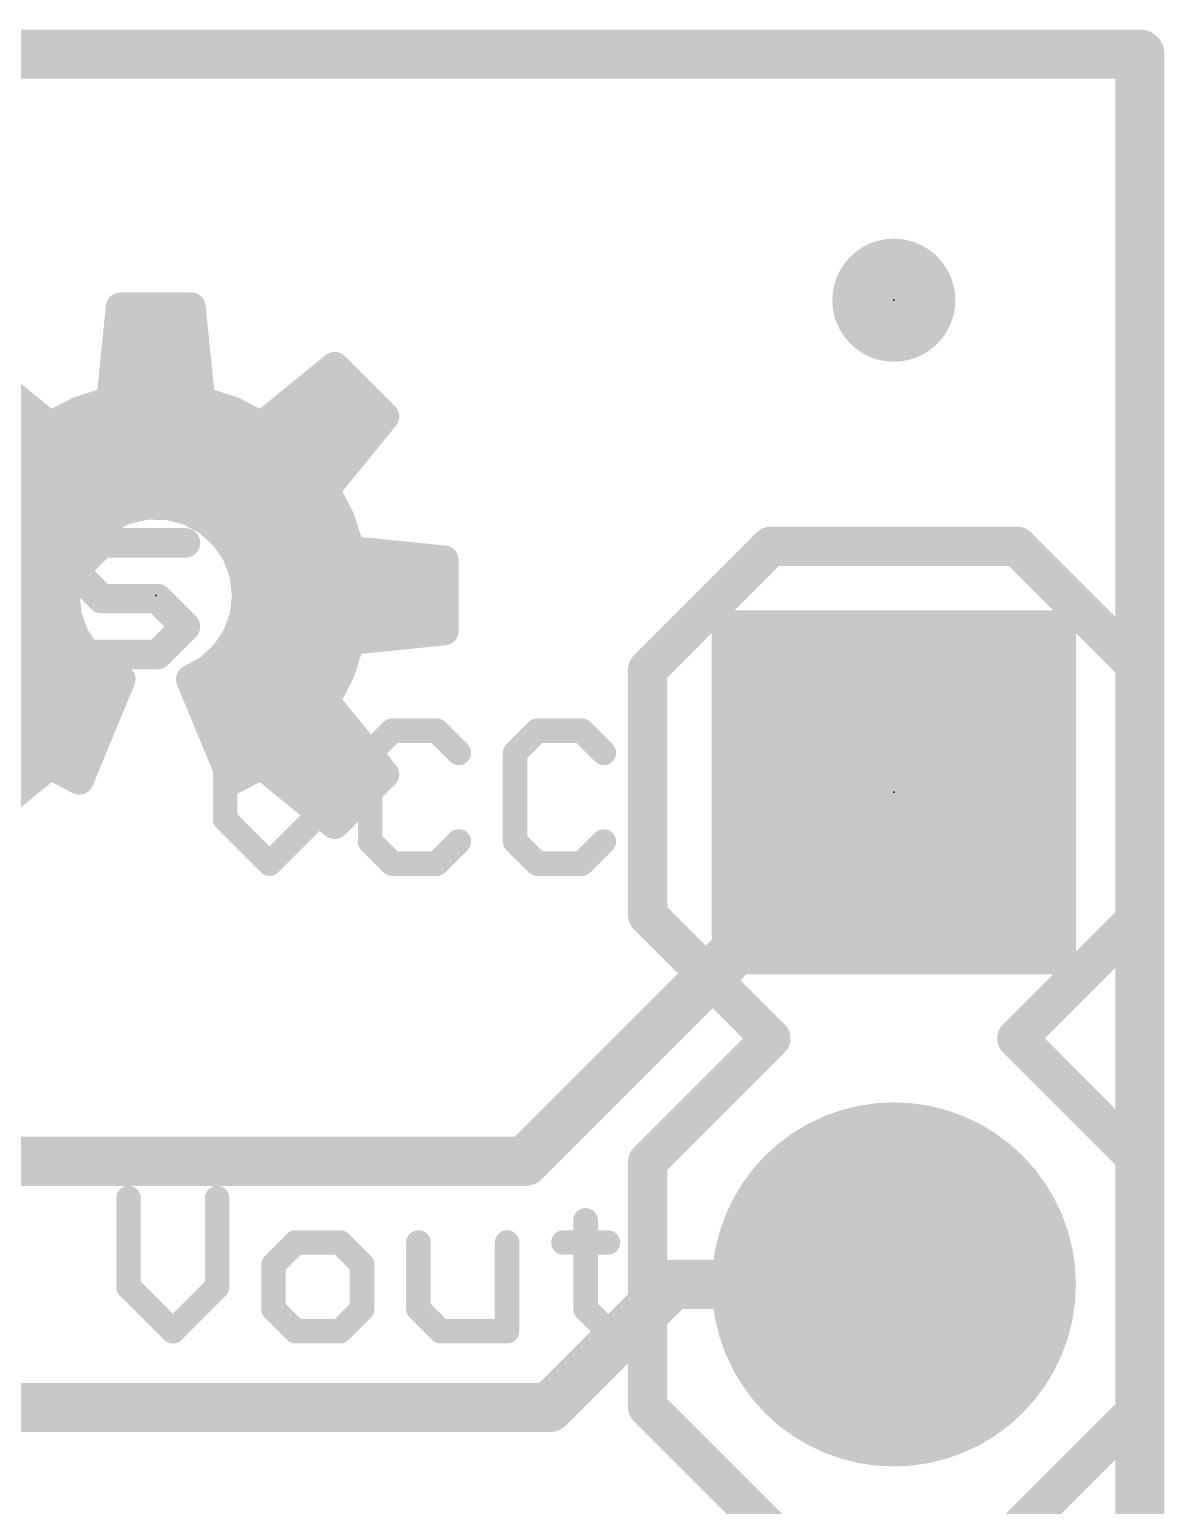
# Model space of a CAD drawing. Extents: x -0.1 to 21.7, y -7.6 to 15.4.
# Drawn here: x 15.86 to 21.72, y 7.75 to 15.37 of the extents above; entities that cross this region are included whole.
import ezdxf

# ---------------------------------------------------------------- set-up
doc = ezdxf.new("R2010")
doc.units = 0
for name, color, linetype in [('1', 12, 'CONTINUOUS'), ('16', 132, 'CONTINUOUS'), ('17', 110, 'CONTINUOUS'), ('20', 53, 'CONTINUOUS'), ('21', 53, 'CONTINUOUS'), ('22', 53, 'CONTINUOUS'), ('23', 53, 'CONTINUOUS'), ('24', 53, 'CONTINUOUS'), ('51', 53, 'CONTINUOUS')]:
    doc.layers.add(name, color=color, linetype=linetype)

# ---------------------------------------------------------------- blocks, each defined once
blk = doc.blocks.new('RECT')
blk.add_solid([(-0.5, -0.5), (0.5, -0.5), (-0.5, 0.5), (0.5, 0.5)])
blk = doc.blocks.new('SQUAREP')
blk.add_solid([(-0.5, -0.5), (0.5, -0.5), (-0.5, 0.5), (0.5, 0.5)])
blk = doc.blocks.new('ROUNDP')
at = {"const_width": 0.5}
blk.add_lwpolyline([(0, -0.25, 1), (0, 0.25, 1), (0, -0.25)], format="xyb", dxfattribs=at)
blk = doc.blocks.new('PIE')
at = {"const_width": 0.5}
blk.add_lwpolyline([(0, -0.25, 1), (0, 0.25, 1), (0, -0.25)], format="xyb", dxfattribs=at)

msp = doc.modelspace()

# ---------------------------------------------------------------- linework, layer by layer
at = {"layer": '1', "const_width": 0.254}
for points in [[(21.59, 15.24), (0, 15.24)], [(21.59, 0), (21.59, 15.24)], [(18.415, 9.525), (20.32, 11.43)], [(14.0462, 9.525), (18.415, 9.525)], [(18.542, 8.255), (19.177, 8.89)], [(19.177, 8.89), (20.32, 8.89)], [(14.0462, 8.255), (18.542, 8.255)]]:
    msp.add_lwpolyline(points, dxfattribs=at)
at = {"layer": '1', "const_width": 0.127}
for points in [[(21.6535, 15.24, 1), (21.5265, 15.24)], [(21.59, 15.1765, 1), (21.59, 15.3035)], [(20.3649, 11.3851, 1), (20.2751, 11.4749)], [(18.3701, 9.5699, 1), (18.4599, 9.4801)], [(18.415, 9.4615, 1), (18.415, 9.5885)], [(19.177, 8.9535, 1), (19.177, 8.8265)], [(19.2219, 8.8451, 1), (19.1321, 8.9349)], [(20.32, 8.8265, 1), (20.32, 8.9535)], [(18.542, 8.1915, 1), (18.542, 8.3185)], [(18.4971, 8.2999, 1), (18.5869, 8.2101)]]:
    msp.add_lwpolyline(points, format="xyb", dxfattribs=at)
at = {"layer": '16', "const_width": 0.254}
for points in [[(21.59, 15.24), (0, 15.24)], [(21.59, 0), (21.59, 15.24)]]:
    msp.add_lwpolyline(points, dxfattribs=at)
at = {"layer": '16', "const_width": 0.127}
for points in [[(21.6535, 15.24, 1), (21.5265, 15.24)], [(21.59, 15.1765, 1), (21.59, 15.3035)]]:
    msp.add_lwpolyline(points, format="xyb", dxfattribs=at)
at = {"layer": '20', "const_width": 0.254}
for points in [[(0, 15.24), (21.59, 15.24)], [(21.59, 15.24), (21.59, 0)]]:
    msp.add_lwpolyline(points, dxfattribs=at)
at = {"layer": '20', "const_width": 0.127}
for points in [[(21.6535, 15.24, 1), (21.5265, 15.24)], [(21.59, 15.1765, 1), (21.59, 15.3035)]]:
    msp.add_lwpolyline(points, format="xyb", dxfattribs=at)
at = {"layer": '21'}
for points, const_width in [([(19.685, 12.7), (19.05, 12.065)], 0.2032), ([(20.955, 12.7), (19.685, 12.7)], 0.2032), ([(21.59, 12.065), (20.955, 12.7)], 0.2032), ([(16.0869, 12.5734), (16.231, 12.7174)], 0.1524), ([(16.231, 12.7174), (16.6632, 12.7174)], 0.1524), ([(16.231, 12.4293), (16.0869, 12.5734)], 0.1524), ([(16.5191, 12.4293), (16.231, 12.4293)], 0.1524), ([(16.6632, 12.2853), (16.5191, 12.4293)], 0.1524), ([(16.5191, 12.1412), (16.6632, 12.2853)], 0.1524), ([(16.0869, 12.1412), (16.5191, 12.1412)], 0.1524), ([(19.05, 10.795), (19.05, 12.065)], 0.2032), ([(21.59, 12.065), (21.59, 10.795)], 0.2032), ([(16.8683, 11.7481), (16.8683, 11.2905)], 0.127), ([(17.3258, 11.2905), (17.3258, 11.7481)], 0.127), ([(17.7311, 11.7481), (17.6167, 11.6337)], 0.127), ([(17.9599, 11.7481), (17.7311, 11.7481)], 0.127), ([(18.0743, 11.6337), (17.9599, 11.7481)], 0.127), ([(18.4795, 11.7481), (18.3651, 11.6337)], 0.127), ([(18.7083, 11.7481), (18.4795, 11.7481)], 0.127), ([(18.8227, 11.6337), (18.7083, 11.7481)], 0.127), ([(17.6167, 11.6337), (17.6167, 11.1761)], 0.127), ([(18.3651, 11.6337), (18.3651, 11.1761)], 0.127), ([(16.8683, 11.2905), (17.097, 11.0617)], 0.127), ([(17.097, 11.0617), (17.3258, 11.2905)], 0.127), ([(17.6167, 11.1761), (17.7311, 11.0617)], 0.127), ([(17.9599, 11.0617), (18.0743, 11.1761)], 0.127), ([(18.3651, 11.1761), (18.4795, 11.0617)], 0.127), ([(18.7083, 11.0617), (18.8227, 11.1761)], 0.127), ([(17.7311, 11.0617), (17.9599, 11.0617)], 0.127), ([(18.4795, 11.0617), (18.7083, 11.0617)], 0.127), ([(19.685, 10.16), (19.05, 10.795)], 0.2032), ([(21.59, 10.795), (20.955, 10.16)], 0.2032), ([(19.05, 9.525), (19.685, 10.16)], 0.2032), ([(20.955, 10.16), (21.59, 9.525)], 0.2032), ([(19.05, 8.255), (19.05, 9.525)], 0.2032), ([(21.59, 9.525), (21.59, 8.255)], 0.2032), ([(16.3693, 9.3351), (16.3693, 8.8775)], 0.127), ([(16.8269, 8.8775), (16.8269, 9.3351)], 0.127), ([(18.729, 9.2207), (18.729, 8.7631)], 0.127), ([(17.2321, 9.1063), (17.1177, 8.9919)], 0.127), ([(17.4609, 9.1063), (17.2321, 9.1063)], 0.127), ([(17.5753, 8.9919), (17.4609, 9.1063)], 0.127), ([(17.8661, 9.1063), (17.8661, 8.7631)], 0.127), ([(18.3237, 8.6487), (18.3237, 9.1063)], 0.127), ([(18.6146, 9.1063), (18.8434, 9.1063)], 0.127), ([(17.1177, 8.9919), (17.1177, 8.7631)], 0.127), ([(17.5753, 8.7631), (17.5753, 8.9919)], 0.127), ([(16.3693, 8.8775), (16.5981, 8.6487)], 0.127), ([(16.5981, 8.6487), (16.8269, 8.8775)], 0.127), ([(17.1177, 8.7631), (17.2321, 8.6487)], 0.127), ([(17.4609, 8.6487), (17.5753, 8.7631)], 0.127), ([(17.8661, 8.7631), (17.9805, 8.6487)], 0.127), ([(18.729, 8.7631), (18.8434, 8.6487)], 0.127), ([(17.2321, 8.6487), (17.4609, 8.6487)], 0.127), ([(17.9805, 8.6487), (18.3237, 8.6487)], 0.127), ([(19.685, 7.62), (19.05, 8.255)], 0.2032), ([(21.59, 8.255), (20.955, 7.62)], 0.2032)]:
    msp.add_lwpolyline(points, dxfattribs=dict(at, const_width=const_width))
for points, const_width in [([(19.685, 12.7508, 1), (19.685, 12.6492)], 0.1016), ([(19.7209, 12.6641, 1), (19.6491, 12.7359)], 0.1016), ([(20.9909, 12.7359, 1), (20.9191, 12.6641)], 0.1016), ([(20.955, 12.6492, 1), (20.955, 12.7508)], 0.1016), ([(16.231, 12.7555, 1), (16.231, 12.6793)], 0.0762), ([(16.2579, 12.6905, 1), (16.2041, 12.7444)], 0.0762), ([(16.6632, 12.6793, 1), (16.6632, 12.7555)], 0.0762), ([(16.1139, 12.6003, 1), (16.06, 12.5464)], 0.0762), ([(16.06, 12.6003, 1), (16.1139, 12.5464)], 0.0762), ([(16.231, 12.4674, 1), (16.231, 12.3912)], 0.0762), ([(16.2041, 12.4024, 1), (16.2579, 12.4563)], 0.0762), ([(16.5461, 12.4563, 1), (16.4922, 12.4024)], 0.0762), ([(16.5191, 12.3912, 1), (16.5191, 12.4674)], 0.0762), ([(16.6901, 12.2583, 1), (16.6362, 12.3122)], 0.0762), ([(16.6362, 12.2583, 1), (16.6901, 12.3122)], 0.0762), ([(16.0869, 12.1793, 1), (16.0869, 12.1031)], 0.0762), ([(16.4922, 12.1681, 1), (16.5461, 12.1143)], 0.0762), ([(16.5191, 12.1031, 1), (16.5191, 12.1793)], 0.0762), ([(19.1008, 12.065, 1), (18.9992, 12.065)], 0.1016), ([(19.0141, 12.1009, 1), (19.0859, 12.0291)], 0.1016), ([(21.6408, 12.065, 1), (21.5392, 12.065)], 0.1016), ([(21.5541, 12.0291, 1), (21.6259, 12.1009)], 0.1016), ([(16.9, 11.7481, 1), (16.8365, 11.7481)], 0.0635), ([(17.3576, 11.7481, 1), (17.2941, 11.7481)], 0.0635), ([(17.7311, 11.7798, 1), (17.7311, 11.7163)], 0.0635), ([(17.7535, 11.7256, 1), (17.7086, 11.7705)], 0.0635), ([(17.9823, 11.7705, 1), (17.9374, 11.7256)], 0.0635), ([(17.9599, 11.7163, 1), (17.9599, 11.7798)], 0.0635), ([(18.4795, 11.7798, 1), (18.4795, 11.7163)], 0.0635), ([(18.5019, 11.7256, 1), (18.457, 11.7705)], 0.0635), ([(18.7307, 11.7705, 1), (18.6858, 11.7256)], 0.0635), ([(18.7083, 11.7163, 1), (18.7083, 11.7798)], 0.0635), ([(17.6484, 11.6337, 1), (17.5849, 11.6337)], 0.0635), ([(17.5942, 11.6561, 1), (17.6391, 11.6112)], 0.0635), ([(18.0518, 11.6112, 1), (18.0967, 11.6561)], 0.0635), ([(18.3968, 11.6337, 1), (18.3333, 11.6337)], 0.0635), ([(18.3426, 11.6561, 1), (18.3875, 11.6112)], 0.0635), ([(18.8002, 11.6112, 1), (18.8451, 11.6561)], 0.0635), ([(16.8907, 11.3129, 1), (16.8458, 11.268)], 0.0635), ([(17.3483, 11.268, 1), (17.3034, 11.3129)], 0.0635), ([(16.8365, 11.2905, 1), (16.9, 11.2905)], 0.0635), ([(17.2941, 11.2905, 1), (17.3576, 11.2905)], 0.0635), ([(17.6391, 11.1985, 1), (17.5942, 11.1536)], 0.0635), ([(17.5849, 11.1761, 1), (17.6484, 11.1761)], 0.0635), ([(18.0967, 11.1536, 1), (18.0518, 11.1985)], 0.0635), ([(18.3875, 11.1985, 1), (18.3426, 11.1536)], 0.0635), ([(18.3333, 11.1761, 1), (18.3968, 11.1761)], 0.0635), ([(18.8451, 11.1536, 1), (18.8002, 11.1985)], 0.0635), ([(17.7311, 11.0935, 1), (17.7311, 11.0299)], 0.0635), ([(17.9599, 11.0299, 1), (17.9599, 11.0935)], 0.0635), ([(18.4795, 11.0935, 1), (18.4795, 11.0299)], 0.0635), ([(18.7083, 11.0299, 1), (18.7083, 11.0935)], 0.0635), ([(17.0746, 11.0842, 1), (17.1195, 11.0392)], 0.0635), ([(17.0746, 11.0392, 1), (17.1195, 11.0842)], 0.0635), ([(17.7086, 11.0392, 1), (17.7535, 11.0842)], 0.0635), ([(17.9374, 11.0842, 1), (17.9823, 11.0392)], 0.0635), ([(18.457, 11.0392, 1), (18.5019, 11.0842)], 0.0635), ([(18.6858, 11.0842, 1), (18.7307, 11.0392)], 0.0635), ([(19.0859, 10.8309, 1), (19.0141, 10.7591)], 0.1016), ([(21.6259, 10.7591, 1), (21.5541, 10.8309)], 0.1016), ([(18.9992, 10.795, 1), (19.1008, 10.795)], 0.1016), ([(21.5392, 10.795, 1), (21.6408, 10.795)], 0.1016), ([(19.7209, 10.1241, 1), (19.6491, 10.1959)], 0.1016), ([(19.6491, 10.1241, 1), (19.7209, 10.1959)], 0.1016), ([(20.9909, 10.1959, 1), (20.9191, 10.1241)], 0.1016), ([(20.9191, 10.1959, 1), (20.9909, 10.1241)], 0.1016), ([(19.1008, 9.525, 1), (18.9992, 9.525)], 0.1016), ([(19.0141, 9.5609, 1), (19.0859, 9.4891)], 0.1016), ([(21.6408, 9.525, 1), (21.5392, 9.525)], 0.1016), ([(21.5541, 9.4891, 1), (21.6259, 9.5609)], 0.1016), ([(16.4011, 9.3351, 1), (16.3376, 9.3351)], 0.0635), ([(16.8587, 9.3351, 1), (16.7952, 9.3351)], 0.0635), ([(18.7607, 9.2207, 1), (18.6972, 9.2207)], 0.0635), ([(17.2321, 9.138, 1), (17.2321, 9.0745)], 0.0635), ([(17.2546, 9.0838, 1), (17.2097, 9.1287)], 0.0635), ([(17.4834, 9.1287, 1), (17.4385, 9.0838)], 0.0635), ([(17.4609, 9.0745, 1), (17.4609, 9.138)], 0.0635), ([(17.8979, 9.1063, 1), (17.8344, 9.1063)], 0.0635), ([(18.3555, 9.1063, 1), (18.292, 9.1063)], 0.0635), ([(18.6146, 9.138, 1), (18.6146, 9.0745)], 0.0635), ([(18.8434, 9.0745, 1), (18.8434, 9.138)], 0.0635), ([(17.1495, 8.9919, 1), (17.086, 8.9919)], 0.0635), ([(17.0953, 9.0143, 1), (17.1402, 8.9694)], 0.0635), ([(17.6071, 8.9919, 1), (17.5436, 8.9919)], 0.0635), ([(17.5529, 8.9694, 1), (17.5978, 9.0143)], 0.0635), ([(16.3918, 8.8999, 1), (16.3469, 8.855)], 0.0635), ([(16.8494, 8.855, 1), (16.8044, 8.8999)], 0.0635), ([(16.3376, 8.8775, 1), (16.4011, 8.8775)], 0.0635), ([(16.7952, 8.8775, 1), (16.8587, 8.8775)], 0.0635), ([(17.086, 8.7631, 1), (17.1495, 8.7631)], 0.0635), ([(17.1402, 8.7855, 1), (17.0953, 8.7406)], 0.0635), ([(17.5436, 8.7631, 1), (17.6071, 8.7631)], 0.0635), ([(17.5978, 8.7406, 1), (17.5529, 8.7855)], 0.0635), ([(17.8344, 8.7631, 1), (17.8979, 8.7631)], 0.0635), ([(17.8886, 8.7855, 1), (17.8437, 8.7406)], 0.0635), ([(18.6972, 8.7631, 1), (18.7607, 8.7631)], 0.0635), ([(18.7514, 8.7855, 1), (18.7065, 8.7406)], 0.0635), ([(16.5757, 8.6712, 1), (16.6206, 8.6262)], 0.0635), ([(16.5757, 8.6262, 1), (16.6206, 8.6712)], 0.0635), ([(17.2321, 8.6805, 1), (17.2321, 8.6169)], 0.0635), ([(17.2097, 8.6262, 1), (17.2546, 8.6712)], 0.0635), ([(17.4385, 8.6712, 1), (17.4834, 8.6262)], 0.0635), ([(17.4609, 8.6169, 1), (17.4609, 8.6805)], 0.0635), ([(17.9805, 8.6805, 1), (17.9805, 8.6169)], 0.0635), ([(17.9581, 8.6262, 1), (18.003, 8.6712)], 0.0635), ([(18.3237, 8.6169, 1), (18.3237, 8.6805)], 0.0635), ([(18.8209, 8.6262, 1), (18.8658, 8.6712)], 0.0635), ([(18.292, 8.6487, 1), (18.3555, 8.6487)], 0.0635), ([(19.0859, 8.2909, 1), (19.0141, 8.2191)], 0.1016), ([(18.9992, 8.255, 1), (19.1008, 8.255)], 0.1016), ([(21.5392, 8.255, 1), (21.6408, 8.255)], 0.1016), ([(21.6259, 8.2191, 1), (21.5541, 8.2909)], 0.1016)]:
    msp.add_lwpolyline(points, format="xyb", dxfattribs=dict(at, const_width=const_width))
at = {"layer": '22', "const_width": 0.15}
for points in [[(16.278, 13.4509), (16.3272, 13.9348)], [(16.3272, 13.9348), (16.6928, 13.9348)], [(16.6928, 13.9348), (16.742, 13.4509)], [(16.3135, 13.8), (16.7065, 13.8)], [(16.2982, 13.65), (16.7218, 13.65)], [(15.5865, 13.628), (15.9635, 13.3206)], [(17.0565, 13.3206), (17.4335, 13.628)], [(17.4335, 13.628), (17.692, 13.3695)], [(16.283, 13.5), (16.737, 13.5)], [(17.2765, 13.5), (17.5615, 13.5)], [(16.1153, 13.3988), (16.278, 13.4509)], [(16.742, 13.4509), (16.9047, 13.3988)], [(15.3439, 13.35), (15.9274, 13.35)], [(15.9635, 13.3206), (16.1153, 13.3988)], [(16.0206, 13.35), (16.9994, 13.35)], [(16.9047, 13.3988), (17.0565, 13.3206)], [(17.0926, 13.35), (17.6761, 13.35)], [(17.692, 13.3695), (17.3846, 12.9925)], [(15.4662, 13.2), (17.5538, 13.2)], [(15.5885, 13.05), (17.4315, 13.05)], [(17.3846, 12.9925), (17.4628, 12.8407)], [(15.5878, 12.9), (16.4083, 12.9)], [(16.3498, 12.8864), (16.2497, 12.8356)], [(16.459, 12.9118), (16.3498, 12.8864)], [(16.5712, 12.9106), (16.459, 12.9118)], [(16.6799, 12.8828), (16.5712, 12.9106)], [(16.6127, 12.9), (17.4322, 12.9)], [(16.7789, 12.8299), (16.6799, 12.8828)], [(16.2497, 12.8356), (16.1645, 12.7626)], [(16.8624, 12.755), (16.7789, 12.8299)], [(17.4628, 12.8407), (17.5149, 12.678)], [(15.5282, 12.75), (16.1555, 12.75)], [(16.1645, 12.7626), (16.0992, 12.6714)], [(16.9258, 12.6624), (16.8624, 12.755)], [(16.8659, 12.75), (17.4918, 12.75)], [(16.0992, 12.6714), (16.0573, 12.5673)], [(16.9653, 12.5574), (16.9258, 12.6624)], [(17.5149, 12.678), (17.9988, 12.6288)], [(15.0212, 12.6), (16.0705, 12.6)], [(16.9493, 12.6), (17.9988, 12.6)], [(17.9988, 12.6288), (17.9988, 12.2632)], [(16.0573, 12.5673), (16.0415, 12.4562)], [(16.9788, 12.446), (16.9653, 12.5574)], [(15.0212, 12.45), (16.0421, 12.45)], [(16.0415, 12.4562), (16.0525, 12.3445)], [(16.9659, 12.3366), (16.9788, 12.446)], [(16.9783, 12.45), (17.9988, 12.45)], [(16.0525, 12.3445), (16.0897, 12.2387)], [(15.0212, 12.3), (16.0681, 12.3)], [(16.9277, 12.2332), (16.9659, 12.3366)], [(16.9524, 12.3), (17.9988, 12.3)], [(16.0897, 12.2387), (16.151, 12.1447)], [(16.8665, 12.1415), (16.9277, 12.2332)], [(17.5149, 12.214), (17.4628, 12.0513)], [(17.9988, 12.2632), (17.5149, 12.214)], [(15.5256, 12.15), (16.1475, 12.15)], [(16.151, 12.1447), (16.2328, 12.068)], [(16.7856, 12.0667), (16.8665, 12.1415)], [(16.8721, 12.15), (17.4944, 12.15)], [(16.2328, 12.068), (16.3306, 12.0129)], [(16.6894, 12.0129), (16.7856, 12.0667)], [(17.4628, 12.0513), (17.3846, 11.8995)], [(15.5836, 12), (16.3253, 12)], [(16.3306, 12.0129), (16.1153, 11.4932)], [(16.9047, 11.4932), (16.6894, 12.0129)], [(16.6947, 12), (17.4364, 12)], [(17.3846, 11.8995), (17.692, 11.5225)], [(15.595, 11.85), (16.2631, 11.85)], [(16.7569, 11.85), (17.425, 11.85)], [(15.4727, 11.7), (16.201, 11.7)], [(16.819, 11.7), (17.5473, 11.7)], [(15.3504, 11.55), (15.9373, 11.55)], [(15.9635, 11.5714), (15.5865, 11.264)], [(16.1153, 11.4932), (15.9635, 11.5714)], [(16.005, 11.55), (16.1388, 11.55)], [(16.8812, 11.55), (17.015, 11.55)], [(17.0565, 11.5714), (16.9047, 11.4932)], [(17.4335, 11.264), (17.0565, 11.5714)], [(17.0827, 11.55), (17.6696, 11.55)], [(17.692, 11.5225), (17.4335, 11.264)], [(17.2667, 11.4), (17.5695, 11.4)]]:
    msp.add_lwpolyline(points, dxfattribs=at)
at = {"layer": '22', "const_width": 0.075}
for points in [[(16.3272, 13.9723, 1), (16.3272, 13.8973)], [(16.3645, 13.931, 1), (16.2899, 13.9386)], [(16.7301, 13.9386, 1), (16.6555, 13.931)], [(16.6928, 13.8973, 1), (16.6928, 13.9723)], [(16.3135, 13.8375, 1), (16.3135, 13.7625)], [(16.7065, 13.7625, 1), (16.7065, 13.8375)], [(16.2982, 13.6875, 1), (16.2982, 13.6125)], [(16.7218, 13.6125, 1), (16.7218, 13.6875)], [(17.46, 13.6545, 1), (17.407, 13.6015)], [(17.4572, 13.5989, 1), (17.4098, 13.6571)], [(16.283, 13.5375, 1), (16.283, 13.4625)], [(16.737, 13.4625, 1), (16.737, 13.5375)], [(17.2765, 13.5375, 1), (17.2765, 13.4625)], [(17.5615, 13.4625, 1), (17.5615, 13.5375)], [(16.2407, 13.4547, 1), (16.3153, 13.4471)], [(16.2894, 13.4152, 1), (16.2666, 13.4866)], [(16.7534, 13.4866, 1), (16.7306, 13.4152)], [(16.7047, 13.4471, 1), (16.7793, 13.4547)], [(15.9274, 13.3125, 1), (15.9274, 13.3875)], [(16.0206, 13.3875, 1), (16.0206, 13.3125)], [(16.1039, 13.4345, 1), (16.1268, 13.3631)], [(16.1325, 13.3655, 1), (16.0982, 13.4322)], [(16.9218, 13.4322, 1), (16.8875, 13.3655)], [(16.8932, 13.3631, 1), (16.9161, 13.4345)], [(16.9994, 13.3125, 1), (16.9994, 13.3875)], [(17.0926, 13.3875, 1), (17.0926, 13.3125)], [(17.7211, 13.3458, 1), (17.6629, 13.3932)], [(17.6655, 13.343, 1), (17.7185, 13.396)], [(17.6761, 13.3125, 1), (17.6761, 13.3875)], [(15.9463, 13.3539, 1), (15.9807, 13.2873)], [(15.9398, 13.2915, 1), (15.9872, 13.3497)], [(17.0328, 13.3497, 1), (17.0802, 13.2915)], [(17.0393, 13.2873, 1), (17.0737, 13.3539)], [(17.5538, 13.1625, 1), (17.5538, 13.2375)], [(17.4315, 13.0125, 1), (17.4315, 13.0875)], [(17.4179, 13.0097, 1), (17.3513, 12.9753)], [(17.3555, 13.0162, 1), (17.4137, 12.9688)], [(16.3412, 12.9229, 1), (16.3583, 12.8498)], [(16.3667, 12.8529, 1), (16.3328, 12.9198)], [(16.4083, 12.8625, 1), (16.4083, 12.9375)], [(16.4594, 12.9493, 1), (16.4586, 12.8743)], [(16.4675, 12.8753, 1), (16.4505, 12.9484)], [(16.5805, 12.9469, 1), (16.5619, 12.8743)], [(16.5708, 12.8731, 1), (16.5716, 12.9481)], [(16.6127, 12.9375, 1), (16.6127, 12.8625)], [(16.6976, 12.9158, 1), (16.6622, 12.8497)], [(16.6706, 12.8464, 1), (16.6892, 12.9191)], [(17.4322, 12.8625, 1), (17.4322, 12.9375)], [(16.2327, 12.8691, 1), (16.2666, 12.8022)], [(16.2741, 12.8072, 1), (16.2253, 12.8641)], [(16.8039, 12.8578, 1), (16.7539, 12.802)], [(16.7612, 12.7968, 1), (16.7966, 12.863)], [(17.4985, 12.8521, 1), (17.4271, 12.8292)], [(17.4295, 12.8235, 1), (17.4962, 12.8578)], [(16.1401, 12.791, 1), (16.1889, 12.7341)], [(16.195, 12.7407, 1), (16.134, 12.7844)], [(16.1555, 12.7125, 1), (16.1555, 12.7875)], [(16.8934, 12.7762, 1), (16.8315, 12.7338)], [(16.8659, 12.7875, 1), (16.8659, 12.7125)], [(16.8374, 12.7271, 1), (16.8875, 12.7829)], [(17.4918, 12.7125, 1), (17.4918, 12.7875)], [(16.0687, 12.6932, 1), (16.1296, 12.6495)], [(16.1339, 12.6574, 1), (16.0644, 12.6854)], [(16.9609, 12.6756, 1), (16.8907, 12.6492)], [(17.5187, 12.7153, 1), (17.5111, 12.6407)], [(17.4792, 12.6666, 1), (17.5506, 12.6894)], [(16.0705, 12.5625, 1), (16.0705, 12.6375)], [(16.8949, 12.6412, 1), (16.9568, 12.6836)], [(16.9493, 12.6375, 1), (16.9493, 12.5625)], [(18.0363, 12.6288, 1), (17.9613, 12.6288)], [(17.995, 12.5915, 1), (18.0026, 12.6661)], [(17.9988, 12.5625, 1), (17.9988, 12.6375)], [(16.0225, 12.5812, 1), (16.0921, 12.5533)], [(16.0945, 12.562, 1), (16.0202, 12.5726)], [(17.0026, 12.5619, 1), (16.9281, 12.5529)], [(16.9303, 12.5442, 1), (17.0004, 12.5706)], [(16.0788, 12.4598, 1), (16.0041, 12.4525)], [(16.0043, 12.4615, 1), (16.0786, 12.4509)], [(16.0421, 12.4125, 1), (16.0421, 12.4875)], [(16.9783, 12.4875, 1), (16.9783, 12.4125)], [(17.016, 12.4416, 1), (16.9416, 12.4504)], [(17.9988, 12.4125, 1), (17.9988, 12.4875)], [(16.0878, 12.357, 1), (16.0171, 12.3321)], [(16.9416, 12.4415, 1), (17.016, 12.4505)], [(16.0151, 12.3408, 1), (16.0898, 12.3482)], [(16.0681, 12.2625, 1), (16.0681, 12.3375)], [(16.9524, 12.3375, 1), (16.9524, 12.2625)], [(16.9286, 12.341, 1), (17.0031, 12.3322)], [(17.001, 12.3236, 1), (16.9307, 12.3495)], [(17.9988, 12.2625, 1), (17.9988, 12.3375)], [(16.1211, 12.2591, 1), (16.0582, 12.2182)], [(16.0543, 12.2262, 1), (16.125, 12.2511)], [(16.8925, 12.2461, 1), (16.9629, 12.2202)], [(16.9589, 12.2123, 1), (16.8965, 12.254)], [(17.5111, 12.2513, 1), (17.5187, 12.1767)], [(17.5506, 12.2026, 1), (17.4792, 12.2254)], [(17.9613, 12.2632, 1), (18.0363, 12.2632)], [(18.0026, 12.2259, 1), (17.995, 12.3005)], [(16.1766, 12.172, 1), (16.1253, 12.1173)], [(16.1195, 12.1242, 1), (16.1824, 12.1652)], [(16.1475, 12.1125, 1), (16.1475, 12.1875)], [(16.8353, 12.1624, 1), (16.8977, 12.1207)], [(16.8721, 12.1875, 1), (16.8721, 12.1125)], [(16.8919, 12.114, 1), (16.841, 12.1691)], [(17.4944, 12.1125, 1), (17.4944, 12.1875)], [(16.2512, 12.1006, 1), (16.2144, 12.0353)], [(16.2072, 12.0406, 1), (16.2585, 12.0953)], [(16.7601, 12.0943, 1), (16.811, 12.0392)], [(16.8039, 12.034, 1), (16.7672, 12.0995)], [(17.4962, 12.0342, 1), (17.4295, 12.0685)], [(16.3652, 11.9985, 1), (16.296, 12.0273)], [(16.3122, 11.9802, 1), (16.349, 12.0456)], [(16.3253, 11.9625, 1), (16.3253, 12.0375)], [(16.724, 12.0273, 1), (16.6548, 11.9985)], [(16.6711, 12.0456, 1), (16.7077, 11.9802)], [(16.6947, 12.0375, 1), (16.6947, 11.9625)], [(17.4271, 12.0628, 1), (17.4985, 12.0399)], [(17.4364, 11.9625, 1), (17.4364, 12.0375)], [(17.4137, 11.9232, 1), (17.3555, 11.8758)], [(16.2631, 11.8125, 1), (16.2631, 11.8875)], [(16.7569, 11.8875, 1), (16.7569, 11.8125)], [(17.3513, 11.9167, 1), (17.4179, 11.8823)], [(17.425, 11.8125, 1), (17.425, 11.8875)], [(16.201, 11.6625, 1), (16.201, 11.7375)], [(16.819, 11.7375, 1), (16.819, 11.6625)], [(17.5473, 11.6625, 1), (17.5473, 11.7375)], [(15.9807, 11.6047, 1), (15.9463, 11.5381)], [(15.9373, 11.5125, 1), (15.9373, 11.5875)], [(15.9872, 11.5423, 1), (15.9398, 11.6005)], [(16.005, 11.5875, 1), (16.005, 11.5125)], [(16.1388, 11.5125, 1), (16.1388, 11.5875)], [(16.8812, 11.5875, 1), (16.8812, 11.5125)], [(17.015, 11.5125, 1), (17.015, 11.5875)], [(17.0802, 11.6005, 1), (17.0328, 11.5423)], [(17.0737, 11.5381, 1), (17.0393, 11.6047)], [(17.0827, 11.5875, 1), (17.0827, 11.5125)], [(17.6629, 11.4988, 1), (17.7211, 11.5462)], [(17.7185, 11.496, 1), (17.6655, 11.549)], [(17.6696, 11.5125, 1), (17.6696, 11.5875)], [(16.0807, 11.5076, 1), (16.1499, 11.4788)], [(16.0981, 11.4599, 1), (16.1325, 11.5265)], [(16.8875, 11.5265, 1), (16.9219, 11.4599)], [(16.8701, 11.4788, 1), (16.9393, 11.5076)], [(17.2667, 11.4375, 1), (17.2667, 11.3625)], [(17.5695, 11.3625, 1), (17.5695, 11.4375)], [(17.407, 11.2905, 1), (17.46, 11.2375)], [(17.4098, 11.2349, 1), (17.4572, 11.2931)]]:
    msp.add_lwpolyline(points, format="xyb", dxfattribs=at)
at = {"layer": '23'}
for p in [(20.32, 13.97), (20.32, 11.43)]:
    msp.add_point(p, dxfattribs=at)
at = {"layer": '24'}
msp.add_point((16.51, 12.446), dxfattribs=at)

# ---------------------------------------------------------------- block references
at = {"layer": '1', "xscale": 0.635, "yscale": 0.635}
msp.add_blockref('PIE', (20.32, 13.97), dxfattribs=at)
at = {"layer": '17', "xscale": 1.8796, "yscale": 1.8796}
for name, p in [('SQUAREP', (20.32, 11.43)), ('SQUAREP', (20.32, 11.43)), ('ROUNDP', (20.32, 8.89)), ('ROUNDP', (20.32, 8.89))]:
    msp.add_blockref(name, p, dxfattribs=at)
at = {"layer": '51', "xscale": 0.508, "yscale": 0.508, "rotation": 270}
for p in [(20.32, 11.43), (20.32, 8.89)]:
    msp.add_blockref('RECT', p, dxfattribs=at)

doc.saveas('drawing.dxf')
